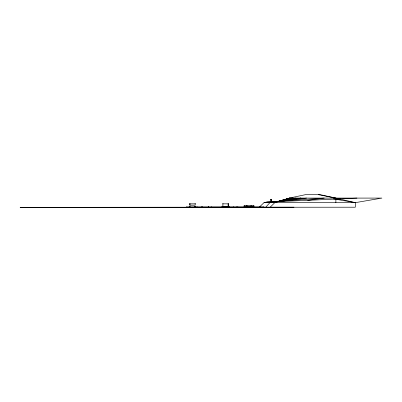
<?xml version="1.0" encoding="UTF-8"?>
<svg xmlns="http://www.w3.org/2000/svg" width="402" height="402" viewBox="0 0 402 402"><rect width="100%" height="100%" fill="white"/><g stroke="black" fill="none" stroke-linecap="round" stroke-linejoin="round"><path stroke-width="0.6" d="M265.732 207.211L269.913 202.653L271.772 202.382M270.164 207.211L274.787 202.653L290.108 198.091L277.475 201.638M259.25 207.211L263.998 202.653L266.697 202.06L324.233 198.091L307.761 200.322L266.697 202.06M336.971 198.352L320.208 194.674L305.465 194.674L289.314 198.091L274.325 202.653L276.661 201.98M277.832 201.638L290.108 198.091L277.641 201.638M276.45 201.98L274.079 202.653L276.445 202.065M277.631 201.769L292.435 198.091L277.159 201.653M275.938 201.94L272.883 202.653L275.943 202.055M277.777 201.693L279.003 201.452M280.224 201.211L296.133 198.091L276.827 201.653M275.018 201.985L271.395 202.653L275.707 201.99M263.998 202.653L355.318 202.653L381.9 198.091L289.314 198.091M277.556 201.703L279.405 201.417M280.636 201.226L300.957 198.091L277.36 201.558M273.018 202.196L274.259 202.015M269.913 202.653L271.777 202.422M273.018 202.266L274.883 202.035M277.37 201.724L279.229 201.492M281.717 201.186L306.57 198.091M307.761 200.322L356.956 198.091M270.837 199.372L271.697 199.427L270.837 199.452M270.837 199.94L271.697 199.94M270.837 200.286L271.697 200.286M270.837 201.985L271.697 201.985M189.724 203.744L189.995 203.744M195.04 203.744L195.312 203.744M222.768 203.744L223.04 203.744M228.09 203.744L228.361 203.744M189.724 203.849L195.312 203.849M222.768 203.849L228.361 203.849M244.084 205.528L246.878 205.477M247.627 205.528L250.426 205.477M251.16 205.528L253.953 205.477M189.608 206.683L190.106 206.683M194.925 206.683L195.422 206.683M222.658 206.683L223.155 206.683M227.974 206.683L228.472 206.683M189.578 206.789L190.141 206.789M194.895 206.789L195.457 206.789M222.623 206.789L223.185 206.789M227.944 206.789L228.507 206.789M246.773 206.849L246.773 205.538L246.808 206.849L244.145 206.849L244.15 205.538M250.356 206.849L247.692 206.849L247.692 205.538M244.009 207L244.29 207M246.672 207L246.949 207M247.557 207L247.838 207M250.215 207L250.496 207M251.089 207L251.371 207M253.747 207L254.029 207M335.866 198.764L340.816 199.251M333.333 198.834L355.318 202.653L355.318 207.211L20.1 207.326L294.018 207.211M318.419 194.674L335.876 198.091L335.876 202.653M338.62 198.739L355.318 202.653M271.697 202.241L271.697 199.286L270.837 199.286L270.837 202.241M264.044 207.211L264.044 206.929L186.397 206.929L186.397 207.211M263.757 206.929L263.737 207.326M253.853 205.538L253.883 206.849L251.225 206.849L251.225 205.538M252.481 206.929L252.481 207.211M252.28 206.929L252.28 207.211M252.195 206.929L252.195 207.211M250.356 205.538L250.32 206.849M237.949 206.929L237.949 207.211M237.662 206.929L237.662 207.211M236.969 206.929L236.969 207.211M236.683 206.929L236.683 207.211M233.673 206.929L233.673 207.211M233.386 206.929L233.386 207.211M229.683 206.929L229.683 207.211M229.557 206.929L229.557 207.211M229.396 206.929L229.396 207.211M228.256 203.864L228.251 206.487L222.899 206.487L222.899 203.864M228.15 203.864L228.15 206.487M223.411 206.929L223.411 207.211M223.18 206.929L223.18 207.211M223.125 206.929L223.125 207.211M221.537 206.929L221.537 207.211M221.256 206.929L221.256 207.211M211.558 206.929L211.558 207.211M211.181 206.929L211.181 207.211M208.658 206.929L208.658 207.211M208.588 206.929L208.588 207.211M208.427 206.929L208.427 207.211M208.372 206.929L208.372 207.211M202.357 206.929L202.357 207.211M202.211 206.929L202.211 207.211M202.07 206.929L202.08 207.211M201.563 206.929L201.563 207.211M201.432 206.929L201.432 207.211M197.191 206.929L197.191 207.211M196.905 206.929L196.905 207.211M195.186 203.864L195.186 205.176L189.819 205.176L189.819 203.864M194.749 206.929L194.749 207.211M194.462 206.929L194.462 207.211M189.93 203.864L189.93 205.176M186.684 206.929L186.684 207.211"/></g></svg>
